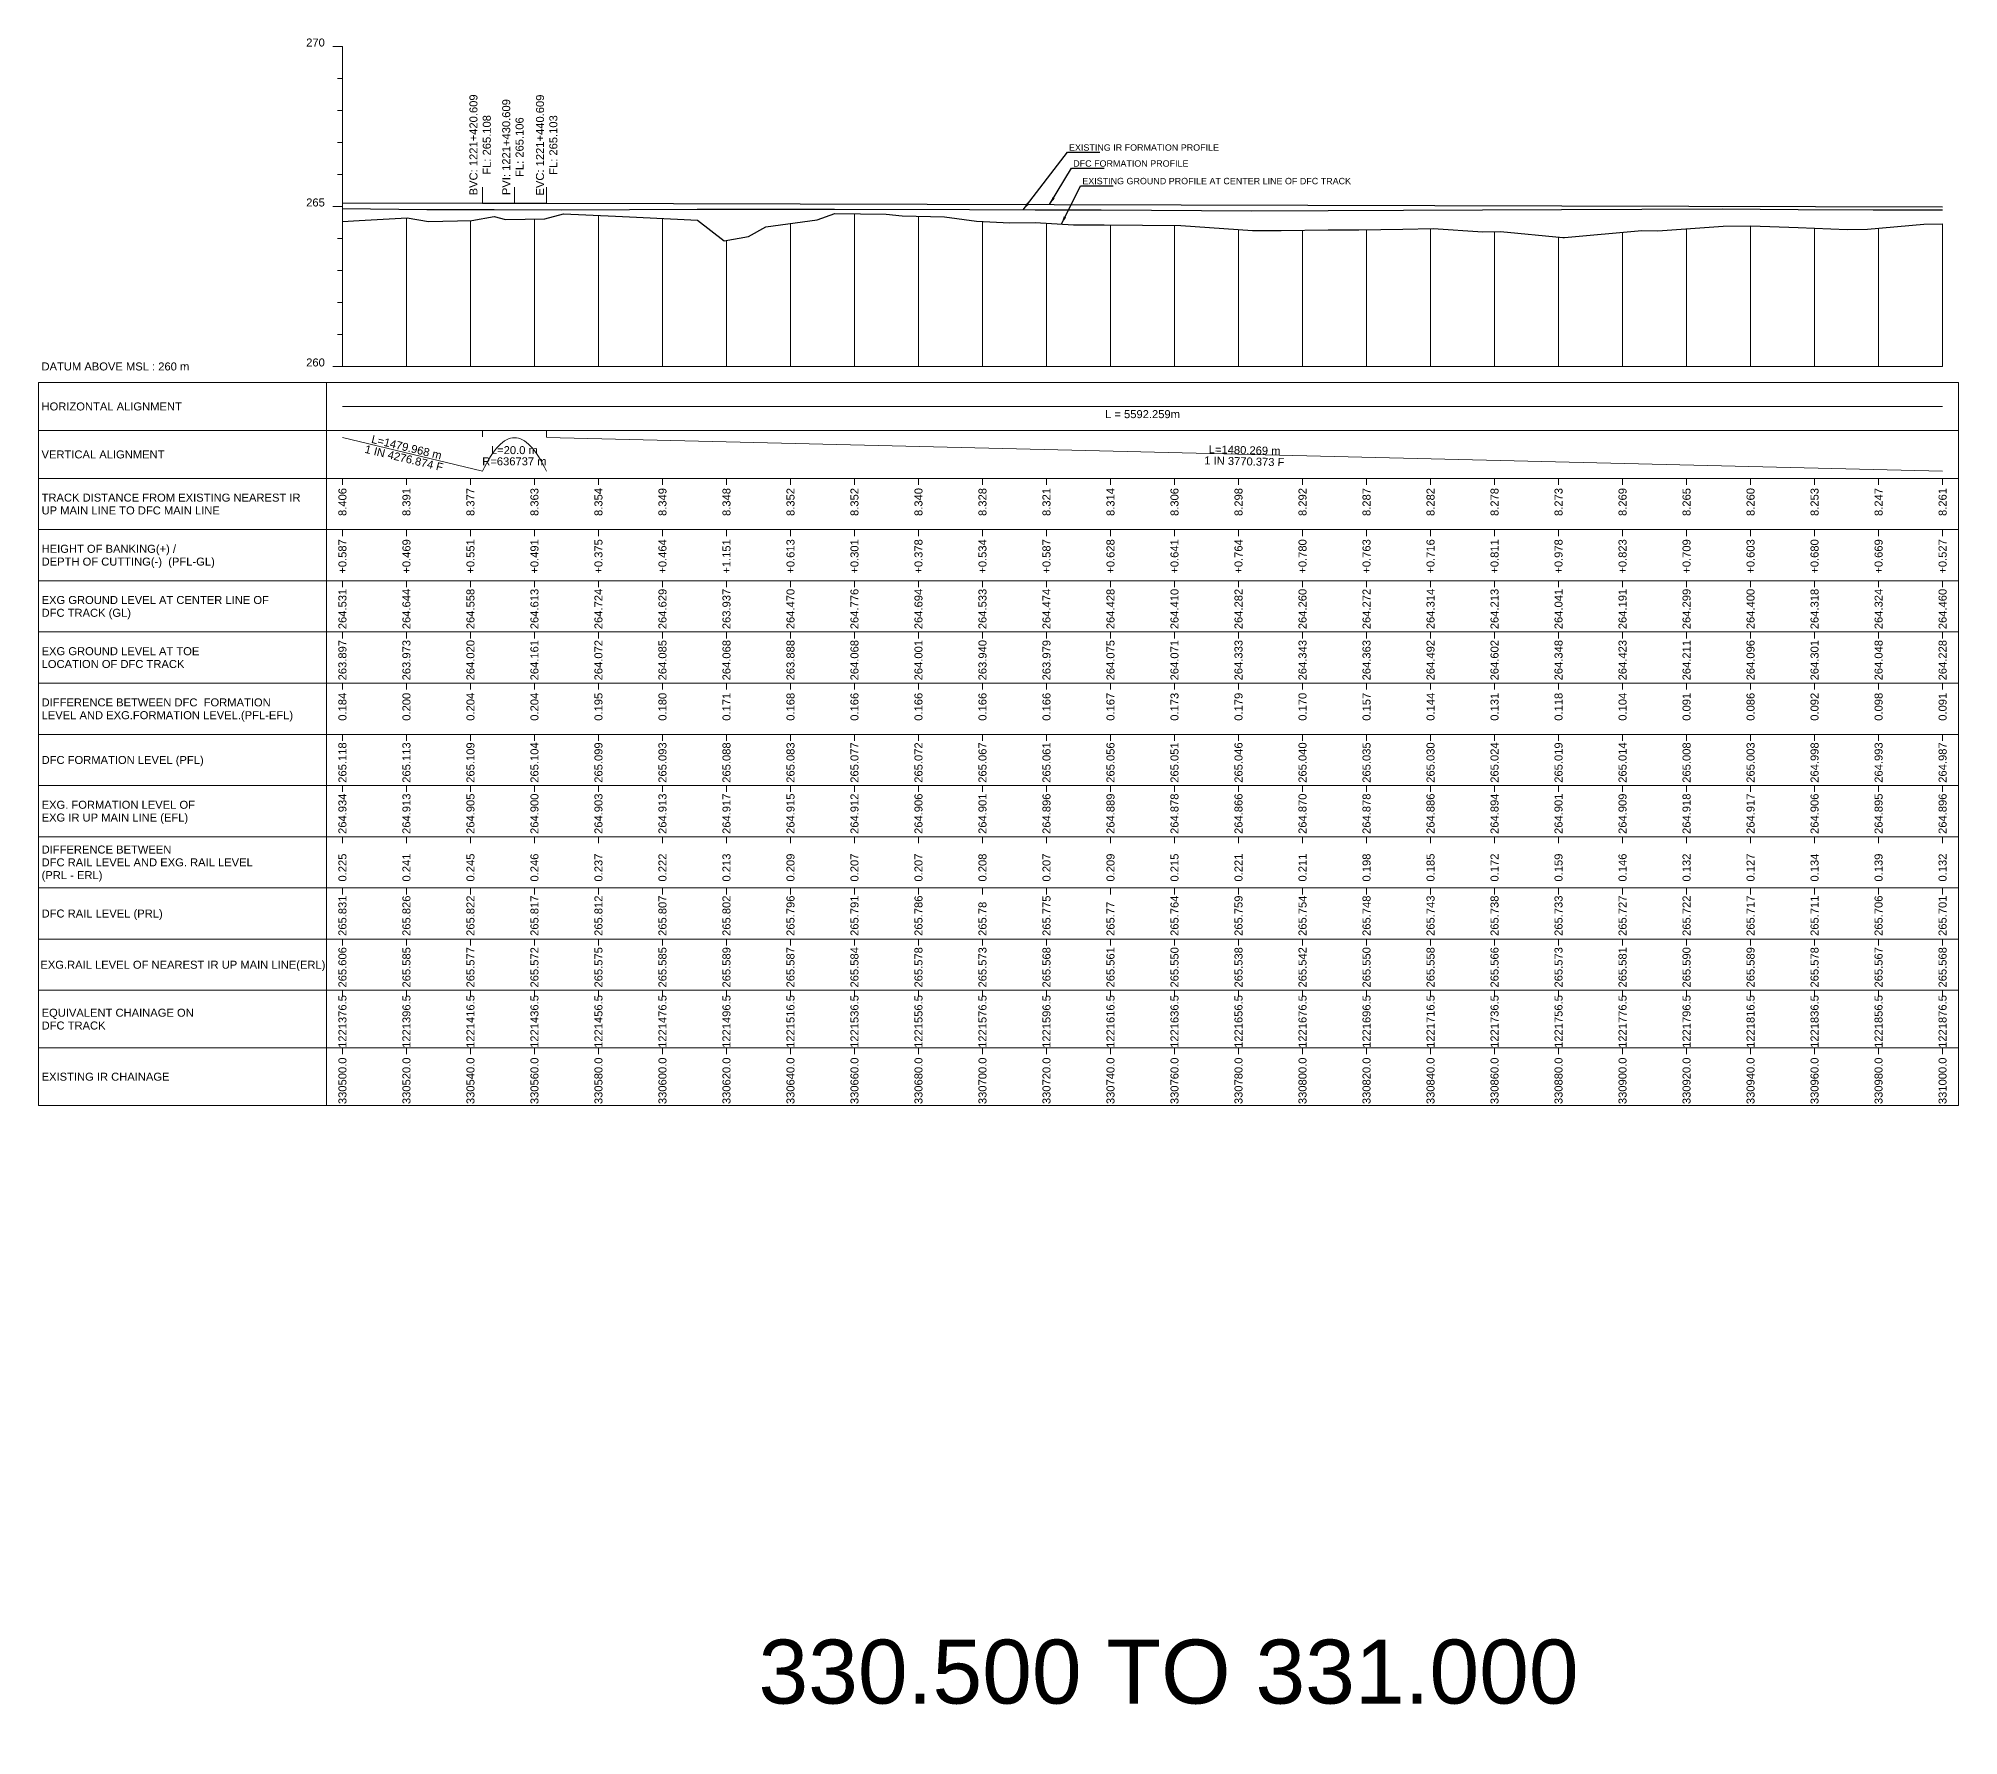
# Model space of a CAD drawing. Header units: metres. Extents: x 2905 to 23505, y -2719 to -1879.
# Drawn here: x 22905 to 23505, y -2428 to -1897 of the extents above; entities that cross this region are included whole.
import ezdxf
from ezdxf.enums import TextEntityAlignment as Align

# ---------------------------------------------------------------- set-up
doc = ezdxf.new("R2010")
doc.units = ezdxf.units.M
doc.header["$MEASUREMENT"] = 0
for name, color, linetype, lineweight in [('C-PROF-LABL-DG', 1, 'Continuous', 25), ('LS BVC-PVI-EVC TEXT', 10, 'Continuous', 0), ('LS CUT FILL', 10, 'Continuous', 0), ('LS DATUM', 7, 'Continuous', 0), ('LS DATUM X', 7, 'Continuous', 0), ('LS DATUM Y', 7, 'Continuous', 0), ('LS DIFF. EXG.RL & PRO. RL', 10, 'Continuous', 0), ('LS DIFF. PFL & EFL', 10, 'Continuous', 0), ('LS EXG FL', 7, 'Continuous', 0), ('LS EXG GL', 7, 'Continuous', 0), ('LS EXG GL AT PRO TOE', 7, 'Continuous', 0), ('LS EXG IR CH', 7, 'Continuous', 0), ('LS EXG RL', 7, 'Continuous', 0), ('LS EXG. FL', 7, 'Continuous', 0), ('LS EXG. GL', 7, 'Continuous', 0), ('LS EXG. GL AT PRO. TOE', 7, 'Continuous', 0), ('LS EXG. IR CH', 7, 'Continuous', 0), ('LS EXG. RL', 7, 'Continuous', 0), ('LS FRAME', 7, 'Continuous', 0), ('LS HORIZONTAL ALIGNMENT', 10, 'Continuous', 0), ('LS PFL-EFL', 10, 'Continuous', 0), ('LS PRL-ERL', 10, 'Continuous', 0), ('LS PRO FL', 10, 'Continuous', 0), ('LS PRO. CUT & FILL', 10, 'Continuous', 0), ('LS PRO. DFCC CH', 10, 'Continuous', 0), ('LS PRO. FL', 10, 'Continuous', 0), ('LS PRO. RL', 10, 'Continuous', 0), ('LS PROFILE EXG FL', 7, 'Continuous', 25), ('LS PROFILE EXG GL', 7, 'Continuous', 30), ('LS PROFILE PRO FL', 1, 'Continuous', 30), ('LS TICKS', 7, 'Continuous', 0), ('LS TRACK CENTER', 10, 'Continuous', 0), ("LS TRACK CENTER's", 10, 'Continuous', 0), ('LS VERTICAL ALIGNMENT', 10, 'Continuous', 0), ('Profile Grid', 7, 'Continuous', 0)]:
    doc.layers.add(name, color=color, linetype=linetype, lineweight=lineweight)
doc.layers.add('ref text', color=3, linetype='Continuous')
doc.styles.add('Arial', font='arial.ttf')
doc.styles.get("Standard").update_dxf_attribs({"font": 'arial.ttf'})
doc.styles.add('Style-Arial', font='arial.ttf')
doc.styles.add('StyleArial', font='arial.ttf')
doc.dimstyles.get("Standard").update_dxf_attribs({"dimtxt": 5, "dimasz": 0.18, "dimexe": 0.18, "dimexo": 0.0625, "dimgap": 0.09, "dimtad": 0, "dimtih": 1, "dimtoh": 1, "dimdec": 4, "dimzin": 0, "dimdsep": 46, "dimtxsty": 'Standard', "dimcen": 0.09, "dimadec": 0, "dimazin": 0, "dimtfac": 1, "dimtdec": 4, "dimtofl": 0, "dimtmove": 0, "dimatfit": 3, "dimfxl": 1, "dimtolj": 1, "dimtzin": 0, "dimarcsym": 0})

msp = doc.modelspace()

# ---------------------------------------------------------------- linework, layer by layer
at = {"layer": 'LS BVC-PVI-EVC TEXT'}
for p, q in [((23043.73, -1948.92), (23043.73, -1943.92)), ((23053.73, -1948.94), (23053.73, -1943.94)), ((23063.73, -1948.97), (23063.73, -1943.97))]:
    msp.add_line(p, q, dxfattribs=at)
at = {"layer": 'LS DATUM X', "color": 7, "linetype": 'Continuous', "lineweight": 0}
msp.add_line((23000, -2000), (23500.01, -2000), dxfattribs=at)
at = {"layer": 'LS DATUM Y', "color": 7, "linetype": 'Continuous', "lineweight": 0}
for p, q in [((22997, -1900), (23000, -1900)), ((22997, -1900), (23000, -1900)), ((23000, -2000), (23000, -1900)), ((22998.5, -1910), (23000, -1910)), ((22998.5, -1920), (23000, -1920)), ((22998.5, -1930), (23000, -1930)), ((22998.5, -1940), (23000, -1940)), ((22997, -1950), (23000, -1950)), ((22998.5, -1960), (23000, -1960)), ((22998.5, -1970), (23000, -1970)), ((22998.5, -1980), (23000, -1980)), ((22998.5, -1990), (23000, -1990)), ((22997, -2000), (23000, -2000))]:
    msp.add_line(p, q, dxfattribs=at)
at = {"layer": 'LS FRAME'}
for points in [[(22995, -2231), (22905, -2231), (22905, -2005)], [(22905, -2005), (22995, -2005)], [(22995, -2020), (22905, -2020)], [(22995, -2035), (22905, -2035)], [(22995, -2051), (22905, -2051)], [(22905, -2051), (22995, -2051)], [(22995, -2067), (22905, -2067)], [(22905, -2067), (22995, -2067)], [(22995, -2083), (22905, -2083)], [(22905, -2083), (22995, -2083)], [(22995, -2099), (22905, -2099)], [(22995, -2115), (22905, -2115)], [(22905, -2115), (22995, -2115)], [(22995, -2131), (22905, -2131)], [(22905, -2131), (22995, -2131)], [(22995, -2147), (22905, -2147)], [(22905, -2147), (22995, -2147)], [(22995, -2163), (22905, -2163)], [(22905, -2163), (22995, -2163)], [(22995, -2179), (22905, -2179)], [(22995, -2195), (22905, -2195)], [(22995, -2213), (22905, -2213)]]:
    msp.add_lwpolyline(points, dxfattribs=at)
at = {"layer": 'LS FRAME', "color": 7, "linetype": 'Continuous', "lineweight": 0, "flags": 128}
for points in [[(22995, -2020), (23505.01, -2020), (23505.01, -2005), (22995, -2005), (22995, -2020)], [(22995, -2035), (23505.01, -2035), (23505.01, -2020), (22995, -2020), (22995, -2035)], [(22995, -2051), (23505.01, -2051), (23505.01, -2035), (22995, -2035), (22995, -2051)], [(22995, -2067), (23505.01, -2067), (23505.01, -2051), (22995, -2051), (22995, -2067)], [(22995, -2083), (23505.01, -2083), (23505.01, -2067), (22995, -2067), (22995, -2083)], [(22995, -2099), (23505.01, -2099), (23505.01, -2083), (22995, -2083), (22995, -2099)], [(22995, -2115), (23505.01, -2115), (23505.01, -2099), (22995, -2099), (22995, -2115)], [(22995, -2131), (23505.01, -2131), (23505.01, -2115), (22995, -2115), (22995, -2131)], [(22995, -2147), (23505.01, -2147), (23505.01, -2131), (22995, -2131), (22995, -2147)], [(22995, -2163), (23505.01, -2163), (23505.01, -2147), (22995, -2147), (22995, -2163)], [(22995, -2179), (23505.01, -2179), (23505.01, -2163), (22995, -2163), (22995, -2179)], [(22995, -2195), (23505.01, -2195), (23505.01, -2179), (22995, -2179), (22995, -2195)], [(22995, -2213), (23505.01, -2213), (23505.01, -2195), (22995, -2195), (22995, -2213)], [(22995, -2231), (23505.01, -2231), (23505.01, -2213), (22995, -2213), (22995, -2231)]]:
    msp.add_lwpolyline(points, close=True, dxfattribs=at)
at = {"layer": 'LS FRAME', "color": 7, "linetype": 'Continuous', "lineweight": 0}
msp.add_3dface([(22995, -2099), (22915, -2099), (22915, -2099)], dxfattribs=at)
at = {"layer": 'LS HORIZONTAL ALIGNMENT', "lineweight": 0, "flags": 128}
msp.add_lwpolyline([(23000, -2012.5), (23500.01, -2012.5)], dxfattribs=at)
at = {"layer": 'LS PROFILE EXG FL'}
msp.add_lwpolyline([(23000, -1950.66), (23026.37, -1950.93), (23047.45, -1950.96), (23068.54, -1951.03), (23089.68, -1950.91), (23110.81, -1950.82), (23153.77, -1950.86), (23195.97, -1950.98), (23216.51, -1951.03), (23237.04, -1951.09), (23284.18, -1951.36), (23308.04, -1951.26), (23331.54, -1951.17), (23380.98, -1950.98), (23406.02, -1950.88), (23431.13, -1950.77), (23454.84, -1950.91), (23478.28, -1951.05), (23500, -1951.04)], dxfattribs=at)
at = {"layer": 'LS PROFILE EXG GL', "flags": 128}
msp.add_lwpolyline([(23000, -1954.69), (23005.22, -1954.4), (23020.22, -1953.55), (23026.89, -1954.68), (23040.43, -1954.41), (23047.46, -1953.18), (23050.96, -1954.04), (23063.29, -1953.81), (23069.06, -1952.25), (23085.38, -1953.01), (23089.68, -1953.23), (23104.69, -1953.93), (23110.97, -1954.25), (23119.24, -1960.77), (23126.86, -1959.36), (23132.3, -1956.32), (23148.34, -1954.2), (23153.91, -1952.15), (23169.9, -1952.38), (23174.87, -1952.93), (23188.12, -1953.26), (23198.16, -1954.56), (23208.57, -1955.16), (23216.51, -1955.05), (23228.42, -1955.76), (23238.04, -1955.71), (23261.93, -1955.92), (23284.37, -1957.48), (23293.37, -1957.51), (23308.05, -1957.28), (23317.57, -1957.32), (23331.4, -1957.1), (23340.87, -1956.84), (23356.3, -1957.96), (23361.84, -1957.83), (23381.32, -1959.71), (23381.91, -1959.74), (23406.03, -1957.54), (23411, -1957.66), (23431.4, -1956.18), (23440.06, -1956), (23454.84, -1956.61), (23454.84, -1956.61), (23470.17, -1957.24), (23476.52, -1957.06), (23494.11, -1955.55), (23500.01, -1955.4)], dxfattribs=at)
at = {"layer": 'LS PROFILE PRO FL', "flags": 128}
msp.add_lwpolyline([(23000, -1948.82), (23043.73, -1948.92), (23044.15, -1948.92), (23044.58, -1948.92), (23045.01, -1948.92), (23045.43, -1948.92), (23045.86, -1948.93), (23046.28, -1948.93), (23046.71, -1948.93), (23047.13, -1948.93), (23047.56, -1948.93), (23047.98, -1948.93), (23048.41, -1948.93), (23048.84, -1948.93), (23049.26, -1948.93), (23049.69, -1948.93), (23050.11, -1948.94), (23050.54, -1948.94), (23050.96, -1948.94), (23051.39, -1948.94), (23051.81, -1948.94), (23052.24, -1948.94), (23052.67, -1948.94), (23053.09, -1948.94), (23053.52, -1948.94), (23053.94, -1948.95), (23054.37, -1948.95), (23054.79, -1948.95), (23055.22, -1948.95), (23055.64, -1948.95), (23056.07, -1948.95), (23056.49, -1948.95), (23056.92, -1948.95), (23057.35, -1948.95), (23057.77, -1948.96), (23058.2, -1948.96), (23058.62, -1948.96), (23059.05, -1948.96), (23059.47, -1948.96), (23059.9, -1948.96), (23060.32, -1948.96), (23060.75, -1948.96), (23061.18, -1948.96), (23061.6, -1948.97), (23062.03, -1948.97), (23062.45, -1948.97), (23062.88, -1948.97), (23063.3, -1948.97), (23063.73, -1948.97), (23500.01, -1950.13)], dxfattribs=at)
at = {"layer": 'LS TICKS', "color": 7, "linetype": 'Continuous', "lineweight": 0, "flags": 128}
for points in [[(23043.72, -2022), (23043.72, -2020)], [(23063.72, -2022), (23063.72, -2020)], [(23000, -2037), (23000, -2035)], [(23020, -2037), (23020, -2035)], [(23040, -2037), (23040, -2035)], [(23060, -2037), (23060, -2035)], [(23080, -2037), (23080, -2035)], [(23100, -2037), (23100, -2035)], [(23120.01, -2037), (23120.01, -2035)], [(23140.01, -2037), (23140.01, -2035)], [(23160, -2037), (23160, -2035)], [(23180, -2037), (23180, -2035)], [(23200, -2037), (23200, -2035)], [(23220, -2037), (23220, -2035)], [(23240, -2037), (23240, -2035)], [(23260, -2037), (23260, -2035)], [(23280, -2037), (23280, -2035)], [(23300, -2037), (23300, -2035)], [(23320, -2037), (23320, -2035)], [(23340, -2037), (23340, -2035)], [(23360, -2037), (23360, -2035)], [(23380, -2037), (23380, -2035)], [(23400, -2037), (23400, -2035)], [(23420, -2037), (23420, -2035)], [(23440, -2037), (23440, -2035)], [(23460, -2037), (23460, -2035)], [(23480.01, -2037), (23480.01, -2035)], [(23500.01, -2037), (23500.01, -2035)], [(23000, -2053), (23000, -2051)], [(23020, -2053), (23020, -2051)], [(23040, -2053), (23040, -2051)], [(23060, -2053), (23060, -2051)], [(23080, -2053), (23080, -2051)], [(23100, -2053), (23100, -2051)], [(23120.01, -2053), (23120.01, -2051)], [(23140.01, -2053), (23140.01, -2051)], [(23160, -2053), (23160, -2051)], [(23180, -2053), (23180, -2051)], [(23200, -2053), (23200, -2051)], [(23220, -2053), (23220, -2051)], [(23240, -2053), (23240, -2051)], [(23260, -2053), (23260, -2051)], [(23280, -2053), (23280, -2051)], [(23300, -2053), (23300, -2051)], [(23320, -2053), (23320, -2051)], [(23340, -2053), (23340, -2051)], [(23360, -2053), (23360, -2051)], [(23380, -2053), (23380, -2051)], [(23400, -2053), (23400, -2051)], [(23420, -2053), (23420, -2051)], [(23440, -2053), (23440, -2051)], [(23460, -2053), (23460, -2051)], [(23480.01, -2053), (23480.01, -2051)], [(23500.01, -2053), (23500.01, -2051)], [(23000, -2069), (23000, -2067)], [(23020, -2069), (23020, -2067)], [(23040, -2069), (23040, -2067)], [(23060, -2069), (23060, -2067)], [(23080, -2069), (23080, -2067)], [(23100, -2069), (23100, -2067)], [(23120.01, -2069), (23120.01, -2067)], [(23140.01, -2069), (23140.01, -2067)], [(23160, -2069), (23160, -2067)], [(23180, -2069), (23180, -2067)], [(23200, -2069), (23200, -2067)], [(23220, -2069), (23220, -2067)], [(23240, -2069), (23240, -2067)], [(23260, -2069), (23260, -2067)], [(23280, -2069), (23280, -2067)], [(23300, -2069), (23300, -2067)], [(23320, -2069), (23320, -2067)], [(23340, -2069), (23340, -2067)], [(23360, -2069), (23360, -2067)], [(23380, -2069), (23380, -2067)], [(23400, -2069), (23400, -2067)], [(23420, -2069), (23420, -2067)], [(23440, -2069), (23440, -2067)], [(23460, -2069), (23460, -2067)], [(23480.01, -2069), (23480.01, -2067)], [(23500.01, -2069), (23500.01, -2067)], [(23000, -2085), (23000, -2083)], [(23020, -2085), (23020, -2083)], [(23040, -2085), (23040, -2083)], [(23060, -2085), (23060, -2083)], [(23080, -2085), (23080, -2083)], [(23100, -2085), (23100, -2083)], [(23120.01, -2085), (23120.01, -2083)], [(23140.01, -2085), (23140.01, -2083)], [(23160, -2085), (23160, -2083)], [(23180, -2085), (23180, -2083)], [(23200, -2085), (23200, -2083)], [(23220, -2085), (23220, -2083)], [(23240, -2085), (23240, -2083)], [(23260, -2085), (23260, -2083)], [(23280, -2085), (23280, -2083)], [(23300, -2085), (23300, -2083)], [(23320, -2085), (23320, -2083)], [(23340, -2085), (23340, -2083)], [(23360, -2085), (23360, -2083)], [(23380, -2085), (23380, -2083)], [(23400, -2085), (23400, -2083)], [(23420, -2085), (23420, -2083)], [(23440, -2085), (23440, -2083)], [(23460, -2085), (23460, -2083)], [(23480.01, -2085), (23480.01, -2083)], [(23500.01, -2085), (23500.01, -2083)], [(23000, -2101), (23000, -2099)], [(23020, -2101), (23020, -2099)], [(23040, -2101), (23040, -2099)], [(23060, -2101), (23060, -2099)], [(23080, -2101), (23080, -2099)], [(23100, -2101), (23100, -2099)], [(23120.01, -2101), (23120.01, -2099)], [(23140.01, -2101), (23140.01, -2099)], [(23160, -2101), (23160, -2099)], [(23180, -2101), (23180, -2099)], [(23200, -2101), (23200, -2099)], [(23220, -2101), (23220, -2099)], [(23240, -2101), (23240, -2099)], [(23260, -2101), (23260, -2099)], [(23280, -2101), (23280, -2099)], [(23300, -2101), (23300, -2099)], [(23320, -2101), (23320, -2099)], [(23340, -2101), (23340, -2099)], [(23360, -2101), (23360, -2099)], [(23380, -2101), (23380, -2099)], [(23400, -2101), (23400, -2099)], [(23420, -2101), (23420, -2099)], [(23440, -2101), (23440, -2099)], [(23460, -2101), (23460, -2099)], [(23480.01, -2101), (23480.01, -2099)], [(23500.01, -2101), (23500.01, -2099)], [(23000, -2117), (23000, -2115)], [(23020, -2117), (23020, -2115)], [(23040, -2117), (23040, -2115)], [(23060, -2117), (23060, -2115)], [(23080, -2117), (23080, -2115)], [(23100, -2117), (23100, -2115)], [(23120.01, -2117), (23120.01, -2115)], [(23140.01, -2117), (23140.01, -2115)], [(23160, -2117), (23160, -2115)], [(23180, -2117), (23180, -2115)], [(23200, -2117), (23200, -2115)], [(23220, -2117), (23220, -2115)], [(23240, -2117), (23240, -2115)], [(23260, -2117), (23260, -2115)], [(23280, -2117), (23280, -2115)], [(23300, -2117), (23300, -2115)], [(23320, -2117), (23320, -2115)], [(23340, -2117), (23340, -2115)], [(23360, -2117), (23360, -2115)], [(23380, -2117), (23380, -2115)], [(23400, -2117), (23400, -2115)], [(23420, -2117), (23420, -2115)], [(23440, -2117), (23440, -2115)], [(23460, -2117), (23460, -2115)], [(23480.01, -2117), (23480.01, -2115)], [(23500.01, -2117), (23500.01, -2115)], [(23000, -2133), (23000, -2131)], [(23020, -2133), (23020, -2131)], [(23040, -2133), (23040, -2131)], [(23060, -2133), (23060, -2131)], [(23080, -2133), (23080, -2131)], [(23100, -2133), (23100, -2131)], [(23120.01, -2133), (23120.01, -2131)], [(23140.01, -2133), (23140.01, -2131)], [(23160, -2133), (23160, -2131)], [(23180, -2133), (23180, -2131)], [(23200, -2133), (23200, -2131)], [(23220, -2133), (23220, -2131)], [(23240, -2133), (23240, -2131)], [(23260, -2133), (23260, -2131)], [(23280, -2133), (23280, -2131)], [(23300, -2133), (23300, -2131)], [(23320, -2133), (23320, -2131)], [(23340, -2133), (23340, -2131)], [(23360, -2133), (23360, -2131)], [(23380, -2133), (23380, -2131)], [(23400, -2133), (23400, -2131)], [(23420, -2133), (23420, -2131)], [(23440, -2133), (23440, -2131)], [(23460, -2133), (23460, -2131)], [(23480.01, -2133), (23480.01, -2131)], [(23500.01, -2133), (23500.01, -2131)], [(23000, -2149), (23000, -2147)], [(23020, -2149), (23020, -2147)], [(23040, -2149), (23040, -2147)], [(23060, -2149), (23060, -2147)], [(23080, -2149), (23080, -2147)], [(23100, -2149), (23100, -2147)], [(23120.01, -2149), (23120.01, -2147)], [(23140.01, -2149), (23140.01, -2147)], [(23160, -2149), (23160, -2147)], [(23180, -2149), (23180, -2147)], [(23200, -2149), (23200, -2147)], [(23220, -2149), (23220, -2147)], [(23240, -2149), (23240, -2147)], [(23260, -2149), (23260, -2147)], [(23280, -2149), (23280, -2147)], [(23300, -2149), (23300, -2147)], [(23320, -2149), (23320, -2147)], [(23340, -2149), (23340, -2147)], [(23360, -2149), (23360, -2147)], [(23380, -2149), (23380, -2147)], [(23400, -2149), (23400, -2147)], [(23420, -2149), (23420, -2147)], [(23440, -2149), (23440, -2147)], [(23460, -2149), (23460, -2147)], [(23480.01, -2149), (23480.01, -2147)], [(23500.01, -2149), (23500.01, -2147)], [(23000, -2165), (23000, -2163)], [(23020, -2165), (23020, -2163)], [(23040, -2165), (23040, -2163)], [(23060, -2165), (23060, -2163)], [(23080, -2165), (23080, -2163)], [(23100, -2165), (23100, -2163)], [(23120.01, -2165), (23120.01, -2163)], [(23140.01, -2165), (23140.01, -2163)], [(23160, -2165), (23160, -2163)], [(23180, -2165), (23180, -2163)], [(23200, -2165), (23200, -2163)], [(23220, -2165), (23220, -2163)], [(23240, -2165), (23240, -2163)], [(23260, -2165), (23260, -2163)], [(23280, -2165), (23280, -2163)], [(23300, -2165), (23300, -2163)], [(23320, -2165), (23320, -2163)], [(23340, -2165), (23340, -2163)], [(23360, -2165), (23360, -2163)], [(23380, -2165), (23380, -2163)], [(23400, -2165), (23400, -2163)], [(23420, -2165), (23420, -2163)], [(23440, -2165), (23440, -2163)], [(23460, -2165), (23460, -2163)], [(23480.01, -2165), (23480.01, -2163)], [(23500.01, -2165), (23500.01, -2163)], [(23000, -2181), (23000, -2179)], [(23020, -2181), (23020, -2179)], [(23040, -2181), (23040, -2179)], [(23060, -2181), (23060, -2179)], [(23080, -2181), (23080, -2179)], [(23100, -2181), (23100, -2179)], [(23120.01, -2181), (23120.01, -2179)], [(23140.01, -2181), (23140.01, -2179)], [(23160, -2181), (23160, -2179)], [(23180, -2181), (23180, -2179)], [(23200, -2181), (23200, -2179)], [(23220, -2181), (23220, -2179)], [(23240, -2181), (23240, -2179)], [(23260, -2181), (23260, -2179)], [(23280, -2181), (23280, -2179)], [(23300, -2181), (23300, -2179)], [(23320, -2181), (23320, -2179)], [(23340, -2181), (23340, -2179)], [(23360, -2181), (23360, -2179)], [(23380, -2181), (23380, -2179)], [(23400, -2181), (23400, -2179)], [(23420, -2181), (23420, -2179)], [(23440, -2181), (23440, -2179)], [(23460, -2181), (23460, -2179)], [(23480.01, -2181), (23480.01, -2179)], [(23500.01, -2181), (23500.01, -2179)], [(23000, -2197), (23000, -2195)], [(23020, -2197), (23020, -2195)], [(23040, -2197), (23040, -2195)], [(23060, -2197), (23060, -2195)], [(23080, -2197), (23080, -2195)], [(23100, -2197), (23100, -2195)], [(23120.01, -2197), (23120.01, -2195)], [(23140.01, -2197), (23140.01, -2195)], [(23160, -2197), (23160, -2195)], [(23180, -2197), (23180, -2195)], [(23200, -2197), (23200, -2195)], [(23220, -2197), (23220, -2195)], [(23240, -2197), (23240, -2195)], [(23260, -2197), (23260, -2195)], [(23280, -2197), (23280, -2195)], [(23300, -2197), (23300, -2195)], [(23320, -2197), (23320, -2195)], [(23340, -2197), (23340, -2195)], [(23360, -2197), (23360, -2195)], [(23380, -2197), (23380, -2195)], [(23400, -2197), (23400, -2195)], [(23420, -2197), (23420, -2195)], [(23440, -2197), (23440, -2195)], [(23460, -2197), (23460, -2195)], [(23480.01, -2197), (23480.01, -2195)], [(23500.01, -2197), (23500.01, -2195)], [(23000, -2215), (23000, -2213)], [(23020, -2215), (23020, -2213)], [(23040, -2215), (23040, -2213)], [(23060, -2215), (23060, -2213)], [(23080, -2215), (23080, -2213)], [(23100, -2215), (23100, -2213)], [(23120.01, -2215), (23120.01, -2213)], [(23140.01, -2215), (23140.01, -2213)], [(23160, -2215), (23160, -2213)], [(23180, -2215), (23180, -2213)], [(23200, -2215), (23200, -2213)], [(23220, -2215), (23220, -2213)], [(23240, -2215), (23240, -2213)], [(23260, -2215), (23260, -2213)], [(23280, -2215), (23280, -2213)], [(23300, -2215), (23300, -2213)], [(23320, -2215), (23320, -2213)], [(23340, -2215), (23340, -2213)], [(23360, -2215), (23360, -2213)], [(23380, -2215), (23380, -2213)], [(23400, -2215), (23400, -2213)], [(23420, -2215), (23420, -2213)], [(23440, -2215), (23440, -2213)], [(23460, -2215), (23460, -2213)], [(23480.01, -2215), (23480.01, -2213)], [(23500.01, -2215), (23500.01, -2213)]]:
    msp.add_lwpolyline(points, dxfattribs=at)
at = {"layer": 'LS VERTICAL ALIGNMENT', "linetype": 'Continuous', "lineweight": 0, "flags": 128}
for points in [[(23000, -2022.25), (23043.73, -2032.75)], [(23043.73, -2032.75), (23044.35, -2031.48), (23044.98, -2030.29), (23045.6, -2029.18), (23046.23, -2028.16), (23046.85, -2027.21), (23047.48, -2026.35), (23048.1, -2025.57), (23048.73, -2024.88), (23049.35, -2024.26), (23049.98, -2023.73), (23050.6, -2023.28), (23051.23, -2022.91), (23051.85, -2022.62), (23052.48, -2022.41), (23053.1, -2022.29), (23054.35, -2022.29), (23054.98, -2022.41), (23055.6, -2022.62), (23056.23, -2022.91), (23056.85, -2023.28), (23057.48, -2023.73), (23058.1, -2024.26), (23058.73, -2024.88), (23059.35, -2025.57), (23059.98, -2026.35), (23060.6, -2027.21), (23061.23, -2028.16), (23061.85, -2029.18), (23062.48, -2030.29), (23063.1, -2031.48), (23063.73, -2032.75)], [(23063.73, -2022.25), (23500.01, -2032.75)]]:
    msp.add_lwpolyline(points, dxfattribs=at)
at = {"layer": 'Profile Grid', "linetype": 'Continuous', "lineweight": 0, "flags": 128}
for points in [[(23000, -2000), (23000, -1954.69)], [(23020, -2000), (23020, -1953.56)], [(23040, -2000), (23040, -1954.42)], [(23060, -2000), (23060, -1953.87)], [(23080, -2000), (23080, -1952.76)], [(23100, -2000), (23100, -1953.71)], [(23140.01, -2000), (23140.01, -1955.3)], [(23160, -2000), (23160, -1952.24)], [(23180, -2000), (23180, -1953.06)], [(23200, -2000), (23200, -1954.67)], [(23220, -2000), (23220, -1955.26)], [(23240, -2000), (23240, -1955.72)], [(23260, -2000), (23260, -1955.9)], [(23440, -2000), (23440, -1956)], [(23500.01, -2000), (23500.01, -1955.4)], [(23120.01, -2000), (23120.01, -1960.63)], [(23280, -2000), (23280, -1957.18)], [(23300, -2000), (23300, -1957.4)], [(23320, -2000), (23320, -1957.28)], [(23340, -2000), (23340, -1956.86)], [(23360, -2000), (23360, -1957.87)], [(23380, -2000), (23380, -1959.59)], [(23400, -2000), (23400, -1958.09)], [(23420, -2000), (23420, -1957.01)], [(23460, -2000), (23460, -1956.82)], [(23480.01, -2000), (23480.01, -1956.76)]]:
    msp.add_lwpolyline(points, dxfattribs=at)

# ---------------------------------------------------------------- texts
at = {"layer": 'C-PROF-LABL-DG', "color": 1, "linetype": 'Continuous', "lineweight": 25, "char_height": 2.5, "attachment_point": 5, "rotation": 90, "style": 'Arial'}
for s, insert in [('BVC: 1221+420.609\\PFL: 265.108', (23043.04, -1930.75)), ('PVI: 1221+430.609\\PFL: 265.106', (23053.28, -1931.45)), ('EVC: 1221+440.609\\PFL: 265.103', (23063.84, -1930.8))]:
    msp.add_mtext(s, dxfattribs=dict(at, insert=insert))
at = {"layer": 'LS CUT FILL', "lineweight": 0, "style": 'Style-Arial'}
for s, p in [('+0.587', (23000, -2054)), ('+0.469', (23020, -2054)), ('+0.551', (23040, -2054)), ('+0.491', (23060, -2054)), ('+0.375', (23080, -2054)), ('+0.464', (23100, -2054)), ('+1.151', (23120.01, -2054)), ('+0.613', (23140.01, -2054)), ('+0.301', (23160, -2054)), ('+0.378', (23180, -2054)), ('+0.534', (23200, -2054)), ('+0.587', (23220, -2054)), ('+0.628', (23240, -2054)), ('+0.641', (23260, -2054)), ('+0.764', (23280, -2054)), ('+0.780', (23300, -2054)), ('+0.763', (23320, -2054)), ('+0.716', (23340, -2054)), ('+0.811', (23360, -2054)), ('+0.978', (23380, -2054)), ('+0.823', (23400, -2054)), ('+0.709', (23420, -2054)), ('+0.603', (23440, -2054)), ('+0.680', (23460, -2054)), ('+0.669', (23480.01, -2054)), ('+0.527', (23500.01, -2054))]:
    msp.add_text(s, height=2.5, rotation=90, dxfattribs=at).set_placement(p, align=Align.MIDDLE_RIGHT)
at = {"layer": 'LS DATUM', "color": 7, "style": 'StyleArial'}
msp.add_text('DATUM ABOVE MSL : 260 m', height=2.5, rotation=0.00003, dxfattribs=at).set_placement((22905.97, -2000), align=Align.MIDDLE_LEFT)
at = {"layer": 'LS DATUM Y', "color": 7, "lineweight": 0, "style": 'Style-Arial'}
for s, p in [('270', (22994.5, -1900)), ('270', (22994.5, -1900)), ('265', (22994.5, -1950)), ('260', (22994.5, -2000))]:
    msp.add_text(s, height=2.5, dxfattribs=at).set_placement(p, align=Align.RIGHT)
at = {"layer": 'LS DIFF. EXG.RL & PRO. RL', "color": 10, "style": 'StyleArial'}
for s, p in [('DIFFERENCE BETWEEN ', (22906, -2151)), ('DFC RAIL LEVEL AND EXG. RAIL LEVEL ', (22906, -2155)), ('(PRL - ERL)', (22906, -2159))]:
    msp.add_text(s, height=2.5, rotation=0.00003, dxfattribs=at).set_placement(p, align=Align.MIDDLE_LEFT)
at = {"layer": 'LS DIFF. PFL & EFL', "color": 10, "style": 'StyleArial'}
for s, p in [('DIFFERENCE BETWEEN DFC  FORMATION ', (22906, -2105)), ('LEVEL AND EXG.FORMATION LEVEL.(PFL-EFL)', (22906, -2109))]:
    msp.add_text(s, height=2.5, rotation=0.00003, dxfattribs=at).set_placement(p, align=Align.MIDDLE_LEFT)
at = {"layer": 'LS EXG FL', "style": 'StyleArial'}
for s, p in [('EXG. FORMATION LEVEL OF', (22906, -2137)), ('EXG IR UP MAIN LINE (EFL)', (22906, -2141))]:
    msp.add_text(s, height=2.5, rotation=0.00003, dxfattribs=at).set_placement(p, align=Align.MIDDLE_LEFT)
at = {"layer": 'LS EXG GL', "lineweight": 0, "style": 'Style-Arial'}
for s, p in [('264.531', (23000, -2069.5)), ('264.644', (23020, -2069.5)), ('264.558', (23040, -2069.5)), ('264.613', (23060, -2069.5)), ('264.724', (23080, -2069.5)), ('264.629', (23100, -2069.5)), ('263.937', (23120.01, -2069.5)), ('264.470', (23140.01, -2069.5)), ('264.776', (23160, -2069.5)), ('264.694', (23180, -2069.5)), ('264.533', (23200, -2069.5)), ('264.474', (23220, -2069.5)), ('264.428', (23240, -2069.5)), ('264.410', (23260, -2069.5)), ('264.282', (23280, -2069.5)), ('264.260', (23300, -2069.5)), ('264.272', (23320, -2069.5)), ('264.314', (23340, -2069.5)), ('264.213', (23360, -2069.5)), ('264.041', (23380, -2069.5)), ('264.191', (23400, -2069.5)), ('264.299', (23420, -2069.5)), ('264.400', (23440, -2069.5)), ('264.318', (23460, -2069.5)), ('264.324', (23480.01, -2069.5)), ('264.460', (23500.01, -2069.5))]:
    msp.add_text(s, height=2.5, rotation=90, dxfattribs=at).set_placement(p, align=Align.MIDDLE_RIGHT)
at = {"layer": 'LS EXG GL AT PRO TOE', "color": 7, "style": 'StyleArial'}
for s, p in [('EXG GROUND LEVEL AT TOE', (22906, -2089)), ('LOCATION OF DFC TRACK', (22906, -2093))]:
    msp.add_text(s, height=2.5, rotation=0.00003, dxfattribs=at).set_placement(p, align=Align.MIDDLE_LEFT)
at = {"layer": 'LS EXG IR CH', "style": 'Style-Arial'}
for s, p in [('330500.0', (23000, -2216)), ('330520.0', (23020, -2216)), ('330540.0', (23040, -2216)), ('330560.0', (23060, -2216)), ('330580.0', (23080, -2216)), ('330600.0', (23100, -2216)), ('330620.0', (23120, -2216)), ('330640.0', (23140, -2216)), ('330660.0', (23160, -2216)), ('330680.0', (23180, -2216)), ('330700.0', (23200, -2216)), ('330720.0', (23220, -2216)), ('330740.0', (23240, -2216)), ('330760.0', (23260, -2216)), ('330780.0', (23280, -2216)), ('330800.0', (23300, -2216)), ('330820.0', (23320, -2216)), ('330840.0', (23340, -2216)), ('330860.0', (23360, -2216)), ('330880.0', (23380, -2216)), ('330900.0', (23400, -2216)), ('330920.0', (23420, -2216)), ('330940.0', (23440, -2216)), ('330960.0', (23460, -2216)), ('330980.0', (23480, -2216)), ('331000.0', (23500, -2216))]:
    msp.add_text(s, height=2.5, rotation=90, dxfattribs=at).set_placement(p, align=Align.MIDDLE_RIGHT)
at = {"layer": 'LS EXG RL', "style": 'Style-Arial'}
for s, p in [('265.606', (23000, -2181.5)), ('265.585', (23020, -2181.5)), ('265.577', (23040, -2181.5)), ('265.572', (23060, -2181.5)), ('265.575', (23080, -2181.5)), ('265.585', (23100, -2181.5)), ('265.589', (23120, -2181.5)), ('265.587', (23140, -2181.5)), ('265.584', (23160, -2181.5)), ('265.578', (23180, -2181.5)), ('265.573', (23200, -2181.5)), ('265.568', (23220, -2181.5)), ('265.561', (23240, -2181.5)), ('265.550', (23260, -2181.5)), ('265.538', (23280, -2181.5)), ('265.542', (23300, -2181.5)), ('265.550', (23320, -2181.5)), ('265.558', (23340, -2181.5)), ('265.566', (23360, -2181.5)), ('265.573', (23380, -2181.5)), ('265.581', (23400, -2181.5)), ('265.590', (23420, -2181.5)), ('265.589', (23440, -2181.5)), ('265.578', (23460, -2181.5)), ('265.567', (23480, -2181.5)), ('265.568', (23500, -2181.5))]:
    msp.add_text(s, height=2.5, rotation=90, dxfattribs=at).set_placement(p, align=Align.MIDDLE_RIGHT)
at = {"layer": 'LS EXG. FL'}
for s, p in [('264.934', (23000, -2133.5)), ('264.913', (23020, -2133.5)), ('264.905', (23040, -2133.5)), ('264.900', (23060, -2133.5)), ('264.903', (23080, -2133.5)), ('264.913', (23100, -2133.5)), ('264.917', (23120.01, -2133.5)), ('264.915', (23140.01, -2133.5)), ('264.912', (23160, -2133.5)), ('264.906', (23180, -2133.5)), ('264.901', (23200, -2133.5)), ('264.896', (23220, -2133.5)), ('264.889', (23240, -2133.5)), ('264.878', (23260, -2133.5)), ('264.866', (23280, -2133.5)), ('264.870', (23300, -2133.5)), ('264.878', (23320, -2133.5)), ('264.886', (23340, -2133.5)), ('264.894', (23360, -2133.5)), ('264.901', (23380, -2133.5)), ('264.909', (23400, -2133.5)), ('264.918', (23420, -2133.5)), ('264.917', (23440, -2133.5)), ('264.906', (23460, -2133.5)), ('264.895', (23480.01, -2133.5)), ('264.896', (23500.01, -2133.5))]:
    msp.add_text(s, height=2.5, rotation=90, dxfattribs=at).set_placement(p, align=Align.MIDDLE_RIGHT)
at = {"layer": 'LS EXG. GL', "color": 7, "style": 'StyleArial'}
for s, p in [('EXG GROUND LEVEL AT CENTER LINE OF ', (22906, -2073)), ('DFC TRACK (GL)', (22906, -2077))]:
    msp.add_text(s, height=2.5, rotation=0.00003, dxfattribs=at).set_placement(p, align=Align.MIDDLE_LEFT)
at = {"layer": 'LS EXG. GL AT PRO. TOE'}
for s, p in [('263.897', (23000, -2085.5)), ('263.973', (23020, -2085.5)), ('264.020', (23040, -2085.5)), ('264.161', (23060, -2085.5)), ('264.072', (23080, -2085.5)), ('264.085', (23100, -2085.5)), ('264.068', (23120.01, -2085.5)), ('263.888', (23140.01, -2085.5)), ('264.068', (23160, -2085.5)), ('264.001', (23180, -2085.5)), ('263.940', (23200, -2085.5)), ('263.979', (23220, -2085.5)), ('264.075', (23240, -2085.5)), ('264.071', (23260, -2085.5)), ('264.333', (23280, -2085.5)), ('264.343', (23300, -2085.5)), ('264.363', (23320, -2085.5)), ('264.492', (23340, -2085.5)), ('264.602', (23360, -2085.5)), ('264.348', (23380, -2085.5)), ('264.423', (23400, -2085.5)), ('264.211', (23420, -2085.5)), ('264.096', (23440, -2085.5)), ('264.301', (23460, -2085.5)), ('264.048', (23480.01, -2085.5)), ('264.228', (23500.01, -2085.5))]:
    msp.add_text(s, height=2.5, rotation=90, dxfattribs=at).set_placement(p, align=Align.MIDDLE_RIGHT)
at = {"layer": 'LS EXG. IR CH', "style": 'StyleArial'}
msp.add_text('EXISTING IR CHAINAGE', height=2.5, rotation=0.00003, dxfattribs=at).set_placement((22906, -2222), align=Align.MIDDLE_LEFT)
at = {"layer": 'LS EXG. RL', "style": 'StyleArial'}
msp.add_text('EXG.RAIL LEVEL OF NEAREST IR UP MAIN LINE(ERL)', height=2.5, rotation=0.00003, dxfattribs=at).set_placement((22905.61, -2187), align=Align.MIDDLE_LEFT)
at = {"layer": 'LS HORIZONTAL ALIGNMENT', "style": 'StyleArial'}
msp.add_text('HORIZONTAL ALIGNMENT', height=2.5, rotation=0.00003, dxfattribs=at).set_placement((22905.97, -2012.5), align=Align.MIDDLE_LEFT)
at = {"layer": 'LS HORIZONTAL ALIGNMENT', "lineweight": 0, "insert": (23250.01, -2014.92), "char_height": 2.5, "attachment_point": 5, "line_spacing_factor": 0.6, "style": 'Style-Arial'}
msp.add_mtext('L = 5592.259m', dxfattribs=at)
at = {"layer": 'LS PFL-EFL'}
for s, p in [('0.184', (23000, -2102)), ('0.200', (23020, -2102)), ('0.204', (23040, -2102)), ('0.204', (23060, -2102)), ('0.195', (23080, -2102)), ('0.180', (23100, -2102)), ('0.171', (23120.01, -2102)), ('0.168', (23140.01, -2102)), ('0.166', (23160, -2102)), ('0.166', (23180, -2102)), ('0.166', (23200, -2102)), ('0.166', (23220, -2102)), ('0.167', (23240, -2102)), ('0.173', (23260, -2102)), ('0.179', (23280, -2102)), ('0.170', (23300, -2102)), ('0.157', (23320, -2102)), ('0.144', (23340, -2102)), ('0.131', (23360, -2102)), ('0.118', (23380, -2102)), ('0.104', (23400, -2102)), ('0.091', (23420, -2102)), ('0.086', (23440, -2102)), ('0.092', (23460, -2102)), ('0.098', (23480.01, -2102)), ('0.091', (23500.01, -2102))]:
    msp.add_text(s, height=2.5, rotation=90, dxfattribs=at).set_placement(p, align=Align.MIDDLE_RIGHT)
at = {"layer": 'LS PRL-ERL'}
for s, p in [('0.225', (23001.25, -2161)), ('0.241', (23021.25, -2161)), ('0.245', (23041.25, -2161)), ('0.246', (23061.25, -2161)), ('0.237', (23081.25, -2161)), ('0.222', (23101.25, -2161)), ('0.213', (23121.25, -2161)), ('0.209', (23141.25, -2161)), ('0.207', (23161.25, -2161)), ('0.207', (23181.25, -2161)), ('0.208', (23201.25, -2161)), ('0.207', (23221.25, -2161)), ('0.209', (23241.25, -2161)), ('0.215', (23261.25, -2161)), ('0.221', (23281.25, -2161)), ('0.211', (23301.25, -2161)), ('0.198', (23321.25, -2161)), ('0.185', (23341.25, -2161)), ('0.172', (23361.25, -2161)), ('0.159', (23381.25, -2161)), ('0.146', (23401.25, -2161)), ('0.132', (23421.25, -2161)), ('0.127', (23441.25, -2161)), ('0.134', (23461.25, -2161)), ('0.139', (23481.25, -2161)), ('0.132', (23501.25, -2161))]:
    msp.add_text(s, height=2.5, rotation=90, dxfattribs=at).set_placement(p)
at = {"layer": 'LS PRO FL', "lineweight": 0, "style": 'Style-Arial'}
for s, p in [('265.118', (23000, -2117.5)), ('265.113', (23020, -2117.5)), ('265.109', (23040, -2117.5)), ('265.104', (23060, -2117.5)), ('265.099', (23080, -2117.5)), ('265.093', (23100, -2117.5)), ('265.088', (23120.01, -2117.5)), ('265.083', (23140.01, -2117.5)), ('265.077', (23160, -2117.5)), ('265.072', (23180, -2117.5)), ('265.067', (23200, -2117.5)), ('265.061', (23220, -2117.5)), ('265.056', (23240, -2117.5)), ('265.051', (23260, -2117.5)), ('265.046', (23280, -2117.5)), ('265.040', (23300, -2117.5)), ('265.035', (23320, -2117.5)), ('265.030', (23340, -2117.5)), ('265.024', (23360, -2117.5)), ('265.019', (23380, -2117.5)), ('265.014', (23400, -2117.5)), ('265.008', (23420, -2117.5)), ('265.003', (23440, -2117.5)), ('264.998', (23460, -2117.5)), ('264.993', (23480.01, -2117.5)), ('264.987', (23500.01, -2117.5))]:
    msp.add_text(s, height=2.5, rotation=90, dxfattribs=at).set_placement(p, align=Align.MIDDLE_RIGHT)
at = {"layer": 'LS PRO. CUT & FILL', "color": 10, "style": 'StyleArial'}
for s, p in [('HEIGHT OF BANKING(+) /', (22906, -2057)), ('DEPTH OF CUTTING(-)  (PFL-GL)', (22906, -2061))]:
    msp.add_text(s, height=2.5, rotation=0.00003, dxfattribs=at).set_placement(p, align=Align.MIDDLE_LEFT)
at = {"layer": 'LS PRO. DFCC CH', "color": 10, "style": 'Style-Arial'}
for s, p in [('EQUIVALENT CHAINAGE ON ', (22906, -2202)), ('DFC TRACK', (22906, -2206))]:
    msp.add_text(s, height=2.5, rotation=0.00003, dxfattribs=at).set_placement(p, align=Align.MIDDLE_LEFT)
at = {"layer": 'LS PRO. DFCC CH'}
for s, p in [('1221376.5', (23001.25, -2213)), ('1221396.5', (23021.25, -2213)), ('1221416.5', (23041.25, -2213)), ('1221436.5', (23061.25, -2213)), ('1221456.5', (23081.25, -2213)), ('1221476.5', (23101.25, -2213)), ('1221496.5', (23121.25, -2213)), ('1221516.5', (23141.25, -2213)), ('1221536.5', (23161.25, -2213)), ('1221556.5', (23181.25, -2213)), ('1221576.5', (23201.25, -2213)), ('1221596.5', (23221.25, -2213)), ('1221616.5', (23241.25, -2213)), ('1221636.5', (23261.25, -2213)), ('1221656.5', (23281.25, -2213)), ('1221676.5', (23301.25, -2213)), ('1221696.5', (23321.25, -2213)), ('1221716.5', (23341.25, -2213)), ('1221736.5', (23361.25, -2213)), ('1221756.5', (23381.25, -2213)), ('1221776.5', (23401.25, -2213)), ('1221796.5', (23421.25, -2213)), ('1221816.5', (23441.25, -2213)), ('1221836.5', (23461.25, -2213)), ('1221856.5', (23481.25, -2213)), ('1221876.5', (23501.25, -2213))]:
    msp.add_text(s, height=2.5, rotation=90, dxfattribs=at).set_placement(p)
at = {"layer": 'LS PRO. FL', "color": 10, "style": 'StyleArial'}
msp.add_text('DFC FORMATION LEVEL (PFL) ', height=2.5, rotation=0.00003, dxfattribs=at).set_placement((22906, -2123), align=Align.MIDDLE_LEFT)
at = {"layer": 'LS PRO. RL'}
for s, p in [('265.831', (23001.25, -2178)), ('265.826', (23021.25, -2178)), ('265.822', (23041.25, -2178)), ('265.817', (23061.25, -2178)), ('265.812', (23081.25, -2178)), ('265.807', (23101.25, -2178)), ('265.802', (23121.25, -2178)), ('265.796', (23141.25, -2178)), ('265.791', (23161.25, -2178)), ('265.786', (23181.25, -2178)), ('265.775', (23221.25, -2178)), ('265.764', (23261.25, -2178)), ('265.759', (23281.25, -2178)), ('265.754', (23301.25, -2178)), ('265.748', (23321.25, -2178)), ('265.743', (23341.25, -2178)), ('265.738', (23361.25, -2178)), ('265.733', (23381.25, -2178)), ('265.727', (23401.25, -2178)), ('265.722', (23421.25, -2178)), ('265.717', (23441.25, -2178)), ('265.711', (23461.25, -2178)), ('265.706', (23481.25, -2178)), ('265.701', (23501.25, -2178)), ('265.78', (23201.25, -2178)), ('265.77', (23241.25, -2178))]:
    msp.add_text(s, height=2.5, rotation=90, dxfattribs=at).set_placement(p)
at = {"layer": 'LS PRO. RL', "color": 10, "style": 'StyleArial'}
msp.add_text('DFC RAIL LEVEL (PRL)', height=2.5, rotation=0.00003, dxfattribs=at).set_placement((22906, -2171), align=Align.MIDDLE_LEFT)
at = {"layer": 'LS PROFILE EXG FL', "color": 7, "linetype": 'Continuous', "lineweight": 0, "style": 'Style-Arial'}
msp.add_text('EXISTING IR FORMATION PROFILE', height=2, dxfattribs=at).set_placement((23227.04, -1932.58))
at = {"layer": 'LS PROFILE EXG GL', "color": 7, "lineweight": 0, "style": 'Style-Arial'}
msp.add_text('EXISTING GROUND PROFILE AT CENTER LINE OF DFC TRACK', height=2, dxfattribs=at).set_placement((23231.19, -1943.05, 0))
at = {"layer": 'LS PROFILE PRO FL', "style": 'Style-Arial'}
msp.add_text(' DFC FORMATION PROFILE', height=2, dxfattribs=at).set_placement((23227.59, -1937.57, 0))
at = {"layer": 'LS TRACK CENTER'}
for s, p in [('8.406', (23000, -2038)), ('8.391', (23020, -2038)), ('8.377', (23040, -2038)), ('8.363', (23060, -2038)), ('8.354', (23080, -2038)), ('8.349', (23100, -2038)), ('8.348', (23120.01, -2038)), ('8.352', (23140.01, -2038)), ('8.352', (23160, -2038)), ('8.340', (23180, -2038)), ('8.328', (23200, -2038)), ('8.321', (23220, -2038)), ('8.314', (23240, -2038)), ('8.306', (23260, -2038)), ('8.298', (23280, -2038)), ('8.292', (23300, -2038)), ('8.287', (23320, -2038)), ('8.282', (23340, -2038)), ('8.278', (23360, -2038)), ('8.273', (23380, -2038)), ('8.269', (23400, -2038)), ('8.265', (23420, -2038)), ('8.260', (23440, -2038)), ('8.253', (23460, -2038)), ('8.247', (23480.01, -2038)), ('8.261', (23500.01, -2038))]:
    msp.add_text(s, height=2.5, rotation=90, dxfattribs=at).set_placement(p, align=Align.MIDDLE_RIGHT)
at = {"layer": "LS TRACK CENTER's", "color": 10, "style": 'StyleArial'}
for s, p in [('TRACK DISTANCE FROM EXISTING NEAREST IR ', (22906, -2041)), ('UP MAIN LINE TO DFC MAIN LINE', (22906, -2045))]:
    msp.add_text(s, height=2.5, rotation=0.00003, dxfattribs=at).set_placement(p, align=Align.MIDDLE_LEFT)
at = {"layer": 'LS VERTICAL ALIGNMENT', "style": 'StyleArial'}
msp.add_text('VERTICAL ALIGNMENT', height=2.5, rotation=0.00003, dxfattribs=at).set_placement((22905.97, -2027.5), align=Align.MIDDLE_LEFT)
at = {"layer": 'LS VERTICAL ALIGNMENT', "lineweight": 0, "char_height": 2.5, "attachment_point": 5, "line_spacing_factor": 0.84, "style": 'Style-Arial'}
for s, insert, rotation in [('L=1479.968 m\\P1 IN 4276.874 F', (23019.65, -2026.97), 346.49802), ('L=1480.269 m\\P1 IN 3770.373 F', (23281.87, -2027.92), 358.62133)]:
    msp.add_mtext(s, dxfattribs=dict(at, insert=insert, rotation=rotation))
at = {"layer": 'LS VERTICAL ALIGNMENT', "lineweight": 0, "insert": (23053.73, -2027.92), "char_height": 2.5, "attachment_point": 5, "line_spacing_factor": 0.84, "style": 'Style-Arial'}
msp.add_mtext('L=20.0 m\\PR=636737 m', dxfattribs=at)
at = {"layer": 'ref text', "color": 3, "insert": (23130, -2418.23), "char_height": 20, "width": 256.3165, "attachment_point": 7, "bg_fill": 3, "box_fill_scale": 1.5, "bg_fill_color": 256, "bg_fill_transparency": 0}
msp.add_mtext('330.500 TO 331.000', dxfattribs=at)

# ---------------------------------------------------------------- leaders
at = {"layer": 'LS PROFILE EXG FL', "color": 7, "lineweight": -3}
msp.add_leader([(23212.76, -1951.02), (23226.53, -1933.04), (23236.66, -1933.04)], dimstyle='Standard', override={"dimasz": 2.5, "dimexe": 0.25, "dimexo": 0.25, "dimgap": 0.25, "dimtad": 0, "dimtih": 0, "dimtoh": 0, "dimzin": 11, "dimadec": 4, "dimazin": 3, "dimatfit": 1, "dimfrac": 2, "dimtolj": 0, "dimtzin": 11}, dxfattribs=at)
at = {"layer": 'LS PROFILE EXG GL', "color": 7, "lineweight": -3}
msp.add_leader([(23224.65, -1955.53, 0), (23230.67, -1943.5, 0), (23240.81, -1943.5, 0)], dimstyle='Standard', override={"dimasz": 2.5, "dimexe": 0.25, "dimexo": 0.25, "dimgap": 0.25, "dimtad": 0, "dimtih": 0, "dimtoh": 0, "dimzin": 11, "dimadec": 4, "dimazin": 3, "dimatfit": 1, "dimfrac": 2, "dimtolj": 0, "dimtzin": 11}, dxfattribs=at)
at = {"layer": 'LS PROFILE PRO FL', "lineweight": -3}
msp.add_leader([(23220.96, -1949.39, 0), (23227.86, -1938.03, 0), (23238, -1938.03, 0)], dimstyle='Standard', override={"dimasz": 2.5, "dimexe": 0.25, "dimexo": 0.25, "dimgap": 0.25, "dimtad": 0, "dimtih": 0, "dimtoh": 0, "dimzin": 11, "dimadec": 4, "dimazin": 3, "dimatfit": 1, "dimfrac": 2, "dimtolj": 0, "dimtzin": 11}, dxfattribs=at)

doc.saveas('drawing.dxf')
